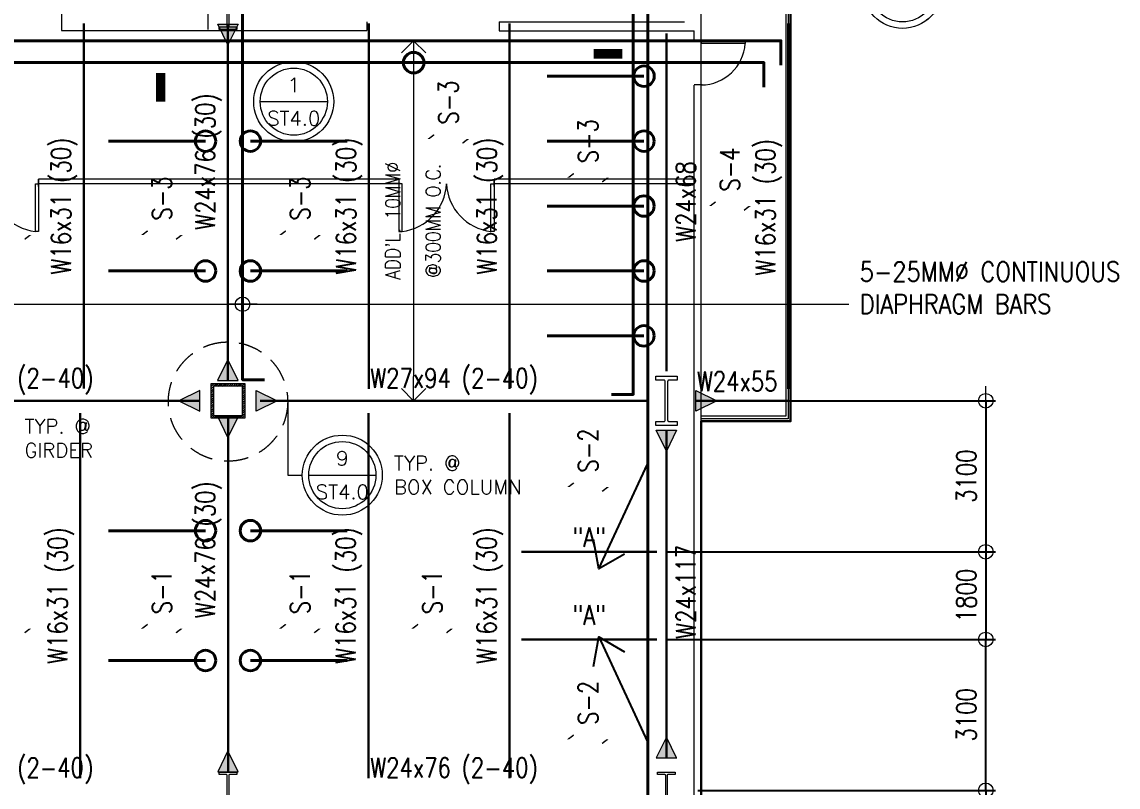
# Model space of a CAD drawing. Header units: millimetres. Extents: x 1731812 to 1926619, y -14989 to 120895.
# Drawn here: x 1788540 to 1811042, y 30584 to 46298 of the extents above; entities that cross this region are included whole.
import ezdxf
from ezdxf.enums import TextEntityAlignment as Align

# ---------------------------------------------------------------- set-up
doc = ezdxf.new("R2010")
doc.units = ezdxf.units.MM
doc.header["$MEASUREMENT"] = 0
doc.linetypes.add('DASHED', pattern=[0.75, 0.5, -0.25])
doc.layers.get('0').update_dxf_attribs({"lineweight": 0})
for name, color, linetype, lineweight in [('A_ARCHITECTURAL BACKGROUND', 251, 'Continuous', 5), ('HATCH', 8, 'Continuous', 5), ('S-ANNO-DIMS', 252, 'Continuous', 5), ('S-ANNO-MARK', 2, 'Continuous', 9), ('S-ANNO-NPLT', 7, 'Continuous', 9), ('S-Anno-Symb', 143, 'Continuous', 15), ('S-Anno-Text', 52, 'Continuous', 15), ('S-BEAM', 5, 'Continuous', 30), ('S-BEAM-IDEN', 2, 'Continuous', 9), ('S-BRACE', 2, 'Continuous', 9), ('S-BRACING', 1, 'Continuous', 18), ('S-COLS', 2, 'Continuous', 20), ('S-CONN', 1, 'Continuous', 9), ('S_COL', 2, 'Continuous', 20), ('S_DRB', 4, 'Continuous', 40), ('S_SLAB EDGE', 2, 'Continuous', 30), ('SPOT DET.', 1, 'Continuous', 20)]:
    doc.layers.add(name, color=color, linetype=linetype, lineweight=lineweight)
doc.styles.add('1', font='simplex.shx', dxfattribs={"width": 0.85, "height": 300})
doc.styles.add('ARIALNW', font='ARIALN.TTF')
doc.styles.add('ROMANSX', font='ROMANS.shx', dxfattribs={"height": 0.09375})
doc.styles.add('SIMPLEX', font='SIMPLEX.shx', dxfattribs={"width": 0.8, "height": 400})
doc.dimstyles.new('DIM 200', dxfattribs={"dimtxt": 0.36, "dimasz": 0.2, "dimexe": 0.1, "dimexo": 0, "dimgap": 0.08, "dimtad": 1, "dimlfac": 2, "dimrnd": 0.005, "dimzin": 1, "dimdsep": 46, "dimtxsty": 'ARIALNW', "dimcen": 0.09, "dimclrd": 6, "dimclre": 6, "dimclrt": 13, "dimadec": 0, "dimazin": 0, "dimtfac": 1, "dimtofl": 0, "dimtmove": 2, "dimatfit": 3, "dimfxl": 1, "dimtolj": 1, "dimtzin": 0, "dimarcsym": 0})
doc.dimstyles.new('DIM_100', dxfattribs={"dimtxt": 400, "dimasz": 2, "dimexe": 100, "dimexo": 250, "dimgap": 250, "dimtad": 1, "dimdec": 0, "dimrnd": 1, "dimzin": 1, "dimdsep": 46, "dimtxsty": '1', "dimblk1": 'ESCADIM_ARW', "dimblk2": 'ESCADIM_ARW', "dimsah": 1, "dimcen": 50, "dimclrd": 256, "dimclre": 256, "dimclrt": 52, "dimazin": 0, "dimtfac": 1, "dimtdec": 0, "dimtofl": 0, "dimtmove": 0, "dimatfit": 3, "dimldrblk": 'ESCADIM_ARW', "dimfxl": 1, "dimtolj": 1, "dimtzin": 0, "dimarcsym": 0})
doc.dimstyles.new('DIM_200', dxfattribs={"dimtxt": 400, "dimasz": 2, "dimexe": 200, "dimexo": 200, "dimgap": 200, "dimtad": 1, "dimdec": 0, "dimrnd": 1, "dimzin": 1, "dimdsep": 46, "dimtxsty": 'SIMPLEX', "dimblk1": 'ESCADIM_ARW', "dimblk2": 'ESCADIM_ARW', "dimsah": 1, "dimcen": 50, "dimclrd": 251, "dimclre": 251, "dimclrt": 52, "dimazin": 0, "dimtfac": 1, "dimtdec": 0, "dimtofl": 0, "dimtmove": 0, "dimatfit": 3, "dimldrblk": 'ESCADIM_ARW', "dimfxl": 1, "dimtolj": 1, "dimtzin": 0, "dimarcsym": 0})
doc.dimstyles.new('ESCA', dxfattribs={"dimtxt": 300, "dimasz": 1, "dimexe": 100, "dimexo": 100, "dimgap": 100, "dimtad": 1, "dimdec": 0, "dimrnd": 1, "dimdsep": 46, "dimtxsty": '1', "dimblk1": 'ESCADIM_ARW', "dimblk2": 'ESCADIM_ARW', "dimsah": 1, "dimcen": 50, "dimclrd": 256, "dimclre": 256, "dimclrt": 52, "dimadec": 0, "dimazin": 0, "dimtfac": 1, "dimtdec": 0, "dimtofl": 0, "dimtmove": 0, "dimatfit": 3, "dimldrblk": 'ESCADIM_ARW', "dimfxl": 1, "dimtolj": 1, "dimtzin": 0, "dimarcsym": 0})

# ---------------------------------------------------------------- blocks, each defined once
blk = doc.blocks.new('7F PLAN')
at = {"layer": 'A_ARCHITECTURAL BACKGROUND', "ltscale": 10}
for p, q in [((44717, 10909, 0), (44717, 56000, 0)), ((34586, 54388, 0), (34586, 47622, 0)), ((37852, 47782, 0), (37852, 47606, 0)), ((40569, 47780, 0), (44371, 47780, 0)), ((40569, 47780, 0), (40569, 47599, 0)), ((40569, 47599, 0), (44567, 47599, 0)), ((44567, 47387, 0), (44567, 47599, 0)), ((44786, 47387, 0), (44567, 47387, 0)), ((44698, 47387, 0), (45600, 47387, 0)), ((44698, 47387, 0), (45600, 47387, 0)), ((44717, 47387, 0), (45619, 47387, 0)), ((44717, 47387, 0), (45619, 47387, 0)), ((45619, 47337, 0), (44717, 47337, 0)), ((45619, 47337, 0), (44717, 47337, 0)), ((45619, 47387, 0), (45619, 47337, 0)), ((45619, 47387, 0), (45619, 47337, 0)), ((44736, 46486, 0), (44567, 46486, 0)), ((44567, 11059, 0), (44567, 46483, 0)), ((31046, 43476, 0), (31046, 44453, 0)), ((31046, 44453, 0), (31111, 44453, 0)), ((38510, 44553, 0), (31111, 44553, 0)), ((38510, 44553, 0), (31111, 44553, 0)), ((31111, 44403, 0), (31111, 44553, 0)), ((31111, 44553, 0), (31111, 44403, 0)), ((38510, 44453, 0), (31111, 44453, 0)), ((38510, 44453, 0), (31111, 44453, 0)), ((31111, 44453, 0), (31111, 43476, 0)), ((38510, 44553, 0), (38510, 44403, 0)), ((38510, 44453, 0), (38510, 43476, 0)), ((38575, 44453, 0), (38510, 44453, 0)), ((38575, 43476, 0), (38575, 44453, 0)), ((40398, 43476, 0), (40398, 44453, 0)), ((40398, 44453, 0), (40464, 44453, 0)), ((44567, 44553, 0), (40464, 44553, 0)), ((40464, 44403, 0), (40464, 44553, 0)), ((40464, 44553, 0), (40464, 44403, 0)), ((44567, 44453, 0), (40464, 44453, 0)), ((40464, 44453, 0), (40464, 43476, 0)), ((31111, 43476, 0), (31046, 43476, 0)), ((38510, 43476, 0), (38575, 43476, 0)), ((40464, 43476, 0), (40398, 43476, 0))]:
    blk.add_line(p, q, dxfattribs=at)
at = {"layer": 'A_ARCHITECTURAL BACKGROUND', "ltscale": 0.5}
for p, q in [((31583, 49457, 0), (31583, 47606, 0)), ((31583, 47606, 0), (37852, 47606, 0))]:
    blk.add_line(p, q, dxfattribs=at)
at = {"layer": 'A_ARCHITECTURAL BACKGROUND', "linetype": 'ByBlock', "ltscale": 0.5}
for p, q in [((44717, 47391, 0), (44717, 47340, 0)), ((44717, 47387, 0), (44717, 47337, 0))]:
    blk.add_line(p, q, dxfattribs=at)
at = {"layer": 'A_ARCHITECTURAL BACKGROUND', "ltscale": 0.5, "elevation": 0}
for points in [[(44717, 56000), (46500, 56000), (46500, 39633), (44717, 39633)], [(44717, 55950), (46450, 55950), (46450, 39683), (44717, 39683)]]:
    blk.add_lwpolyline(points, dxfattribs=at)
at = {"layer": 'A_ARCHITECTURAL BACKGROUND', "linetype": 'ByBlock', "lineweight": 13, "ltscale": 0.5}
for centre, radius, start, end in [((44706, 47401, 0), 915, 270.6932, 356.0337), ((31168, 44505, 0), 1036, 182.8572, 263.1929), ((38452, 44505, 0), 1036, 276.8071, 357.1428), ((40521, 44505, 0), 1036, 182.8572, 263.1929)]:
    blk.add_arc(centre, radius, start, end, dxfattribs=at)
at = {"layer": 'S_SLAB EDGE', "ltscale": 0.05, "elevation": 0}
blk.add_lwpolyline([(10917, 56738), (26529, 56738), (26529, 56586), (44567, 56586), (44567, 56048), (46550, 56048), (46550, 39581), (44717, 39581), (44717, 10910), (43214, 10910), (43214, 8848), (41180, 8848), (41180, 7377), (35698, 7377), (35698, 6014), (27423, 6014), (26051, 7359), (24672, 6014), (16409, 6014)], dxfattribs=at)
blk = doc.blocks.new('7F COLUMN LAYOUT')
at = {"layer": 'HATCH', "ltscale": 0.05}
h = blk.add_hatch(dxfattribs=at)
h.set_pattern_fill('ANSI31', color=256, scale=250, style=0)
h.set_pattern_definition([(45, (-1758955.236, 17481.52), (-22.0970869, 22.0970869), [])])
h.paths.add_polyline_path([(34700, 39698), (35300, 39698), (35300, 40298), (34700, 40298)], flags=16)
h.paths.add_polyline_path([(34650, 39648), (35350, 39648), (35350, 40348), (34650, 40348)])
at = {"layer": 'S-COLS', "ltscale": 0.5, "elevation": 0}
for points in [[(34650, 39648), (35350, 39648), (35350, 40348), (34650, 40348)], [(34700, 39698), (35300, 39698), (35300, 40298), (34700, 40298)]]:
    blk.add_lwpolyline(points, close=True, dxfattribs=at)
at = {"layer": 'S_COL', "ltscale": 0.05, "elevation": 0}
for points in [[(35000, 48376), (35183, 48376), (35183, 48323), (35033, 48323, 0.414214), (35015, 48305), (35015, 47695, 0.414214), (35033, 47677), (35183, 47677), (35183, 47624), (34817, 47624), (34817, 47677), (34967, 47677, 0.414214), (34985, 47695), (34985, 48305, 0.414214), (34967, 48323), (34817, 48323), (34817, 48376), (35000, 48376)], [(35000, 31624), (34817, 31624), (34817, 31677), (34967, 31677, 0.414214), (34985, 31695), (34985, 32305, 0.414214), (34967, 32323), (34817, 32323), (34817, 32376), (35183, 32376), (35183, 32323), (35033, 32323, 0.414214), (35015, 32305), (35015, 31695, 0.414214), (35033, 31677), (35183, 31677), (35183, 31624), (35000, 31624)], [(44000, 31628), (43818, 31628), (43818, 31677), (43969, 31677, 0.414214), (43987, 31695), (43987, 32305, 0.414214), (43969, 32323), (43818, 32323), (43818, 32372), (44182, 32372), (44182, 32323), (44031, 32323, 0.414214), (44013, 32305), (44013, 31695, 0.414214), (44031, 31677), (44182, 31677), (44182, 31628), (44000, 31628)]]:
    blk.add_lwpolyline(points, format="xyb", dxfattribs=at)
at = {"layer": 'S_COL', "ltscale": 0.05}
blk.add_lwpolyline([(44001, 39494), (43780, 39494), (43780, 39576), (43949, 39576, 0.414214), (43978, 39605), (43978, 40395, 0.414214), (43949, 40424), (43780, 40424), (43780, 40506), (44222, 40506), (44222, 40424), (44053, 40424, 0.414214), (44024, 40395), (44024, 39605, 0.414214), (44053, 39576), (44222, 39576), (44222, 39494), (44001, 39494)], format="xyb", dxfattribs=at)
blk = doc.blocks.new('ESCADIM_ARW')
at = {"color": 7}
blk.add_line((-150, 0), (150, 0), dxfattribs=at)
blk.add_circle((0, 0), 75, dxfattribs=at)
blk = doc.blocks.new('*D30')
at = {"color": 251, "lineweight": -2, "ltscale": 0.05, "transparency": 16777216}
for p, q in [((1802412, 30517), (1808526, 30517)), ((1808326, 30515), (1808326, 27419)), ((1801771, 27417), (1808526, 27417))]:
    blk.add_line(p, q, dxfattribs=at)
at = {"layer": 'Defpoints', "color": 0, "ltscale": 0.05, "transparency": 16777216}
for p in [(1802212, 30517, 0), (1801571, 27417, 0), (1808326, 27417)]:
    blk.add_point(p, dxfattribs=at)
at = {"color": 251, "lineweight": -2, "ltscale": 0.05, "transparency": 16777216, "xscale": 2, "yscale": 2, "zscale": 2}
for p, rotation in [((1808326, 30517), 90), ((1808326, 27417), 270)]:
    blk.add_blockref('ESCADIM_ARW', p, dxfattribs=dict(at, rotation=rotation))
at = {"color": 52, "ltscale": 0.05, "transparency": 16777216, "insert": (1807926, 28967), "char_height": 400, "attachment_point": 5, "rotation": 90, "style": 'SIMPLEX'}
blk.add_mtext('\\A1;3100', dxfattribs=at)
blk = doc.blocks.new('*D31')
at = {"color": 251, "lineweight": -2, "ltscale": 0.05, "transparency": 16777216}
for p, q in [((1801771, 33617), (1808526, 33617)), ((1808326, 30519), (1808326, 33615)), ((1802412, 30517), (1808526, 30517))]:
    blk.add_line(p, q, dxfattribs=at)
at = {"layer": 'Defpoints', "color": 0, "ltscale": 0.05, "transparency": 16777216}
for p in [(1801571, 33617, 0), (1808326, 33617), (1802212, 30517, 0)]:
    blk.add_point(p, dxfattribs=at)
at = {"color": 251, "lineweight": -2, "ltscale": 0.05, "transparency": 16777216, "xscale": 2, "yscale": 2, "zscale": 2}
for p, rotation in [((1808326, 33617), 90), ((1808326, 30517), 270)]:
    blk.add_blockref('ESCADIM_ARW', p, dxfattribs=dict(at, rotation=rotation))
at = {"color": 52, "ltscale": 0.05, "transparency": 16777216, "insert": (1807926, 32067), "char_height": 400, "attachment_point": 5, "rotation": 90, "style": 'SIMPLEX'}
blk.add_mtext('\\A1;3100', dxfattribs=at)
blk = doc.blocks.new('*D32')
at = {"color": 251, "lineweight": -2, "ltscale": 0.05, "transparency": 16777216}
for p, q in [((1801771, 35417), (1808526, 35417)), ((1808326, 35415), (1808326, 33619)), ((1801771, 33617), (1808526, 33617))]:
    blk.add_line(p, q, dxfattribs=at)
at = {"layer": 'Defpoints', "color": 0, "ltscale": 0.05, "transparency": 16777216}
for p in [(1801571, 35417, 0), (1801571, 33617, 0), (1808326, 33617)]:
    blk.add_point(p, dxfattribs=at)
at = {"color": 251, "lineweight": -2, "ltscale": 0.05, "transparency": 16777216, "xscale": 2, "yscale": 2, "zscale": 2}
for p, rotation in [((1808326, 35417), 90), ((1808326, 33617), 270)]:
    blk.add_blockref('ESCADIM_ARW', p, dxfattribs=dict(at, rotation=rotation))
at = {"color": 52, "ltscale": 0.05, "transparency": 16777216, "insert": (1807926, 34517), "char_height": 400, "attachment_point": 5, "rotation": 90, "style": 'SIMPLEX'}
blk.add_mtext('\\A1;1800', dxfattribs=at)
blk = doc.blocks.new('*D33')
at = {"color": 251, "lineweight": -2, "ltscale": 0.05, "transparency": 16777216}
for p, q in [((1802412, 38517), (1808526, 38517)), ((1808326, 38515), (1808326, 35419)), ((1801771, 35417), (1808526, 35417))]:
    blk.add_line(p, q, dxfattribs=at)
at = {"layer": 'Defpoints', "color": 0, "ltscale": 0.05, "transparency": 16777216}
for p in [(1802212, 38517, 0), (1801571, 35417, 0), (1808326, 35417)]:
    blk.add_point(p, dxfattribs=at)
at = {"color": 251, "lineweight": -2, "ltscale": 0.05, "transparency": 16777216, "xscale": 2, "yscale": 2, "zscale": 2}
for p, rotation in [((1808326, 38517), 90), ((1808326, 35417), 270)]:
    blk.add_blockref('ESCADIM_ARW', p, dxfattribs=dict(at, rotation=rotation))
at = {"color": 52, "ltscale": 0.05, "transparency": 16777216, "insert": (1807926, 36967), "char_height": 400, "attachment_point": 5, "rotation": 90, "style": 'SIMPLEX'}
blk.add_mtext('\\A1;3100', dxfattribs=at)
blk = doc.blocks.new('Bubble')
at = {"layer": 'S-ANNO-NPLT'}
blk.add_circle((0, 0), 0.2608, dxfattribs=at)
at = {"layer": 'S-Anno-Symb', "color": 0}
blk.add_line((-0.2188, 0), (0.2188, 0), dxfattribs=at)
blk.add_circle((0, 0), 0.2188, dxfattribs=at)
at = {"layer": 'S-Anno-Symb', "style": 'ROMANSX'}
for tag, p in [('1', (0, 0.1094)), ('S1', (0, -0.1094))]:
    blk.add_attdef(tag, text='', height=0.0937, dxfattribs=at).set_placement(p, align=Align.MIDDLE_CENTER)
at = {"layer": 'S-Anno-Symb', "style": 'ROMANSX', "width": 1.018385, "flags": 8}
blk.add_attdef('LONG', text='', height=0.0937, dxfattribs=at).set_placement((-0.1796, -0.1249), (0.1796, -0.1249), align=Align.FIT)
blk = doc.blocks.new('_Open90')
at = {"color": 0, "linetype": 'ByBlock', "lineweight": -2}
for p, q in [((-0.5, 0.5), (0, 0)), ((0, 0), (-1, 0)), ((0, 0), (-0.5, -0.5))]:
    blk.add_line(p, q, dxfattribs=at)
blk = doc.blocks.new('*D38')
at = {"lineweight": -2, "ltscale": 0.5, "transparency": 16777216}
blk.add_line((38812, 46895), (38812, 40501), dxfattribs=at)
at = {"layer": 'Defpoints', "color": 0, "ltscale": 0.5, "transparency": 16777216}
for p in [(38812, 47395, 0), (38812, 40001, 0), (38812, 40001)]:
    blk.add_point(p, dxfattribs=at)
at = {"lineweight": -2, "ltscale": 0.5, "transparency": 16777216, "xscale": 500, "yscale": 500, "zscale": 500}
for p, rotation in [((38812, 47395), 90), ((38812, 40001), 270)]:
    blk.add_blockref('_Open90', p, dxfattribs=dict(at, rotation=rotation))
at = {"color": 52, "ltscale": 0.5, "transparency": 16777216, "char_height": 300, "attachment_point": 5, "rotation": 90, "style": '1'}
for s, insert in [("\\A1;ADD'L. 10MM%%C", (38383, 43698)), ('\\A1;@300MM O.C. ', (39212, 43698))]:
    blk.add_mtext(s, dxfattribs=dict(at, insert=insert))
blk = doc.blocks.new("ADD' L BARS")
at = {"layer": 'S_DRB'}
for p, q in [((41550, 46666.4, 0), (43539.6, 46666.4, 0)), ((41549.9, 45333.2, 0), (43539.5, 45333.2, 0)), ((41549.7, 43999.9, 0), (43539.3, 43999.9, 0)), ((41549.6, 42666.6, 0), (43539.2, 42666.6, 0)), ((41549.4, 41333.3, 0), (43539, 41333.3, 0))]:
    blk.add_line(p, q, dxfattribs=at)
at = {"layer": 'S_DRB', "color": 4, "elevation": 0}
for points in [[(35750, 40432.8), (35300, 40432.8), (35300, 55606.9), (35750, 55606.9)], [(42870.3, 40132.8), (43320.3, 40132.8), (43319, 55306.9), (42869, 55306.9)], [(46351.2, 46894.5), (46351.2, 47394.5), (6014.4, 47394.5), (6014.4, 46894.5)], [(46001.2, 46444.5), (46001.2, 46944.5), (17250, 46944.5), (17250, 46444.5)]]:
    blk.add_lwpolyline(points, dxfattribs=at)
at = {"layer": 'S_DRB'}
for centre in [(38811.8, 46944.5, 0), (43539.6, 46666.4, 0), (43539.5, 45333.2, 0), (43539.3, 43999.9, 0), (43539.2, 42666.6, 0), (43539, 41333.3, 0)]:
    blk.add_circle(centre, 210.4, dxfattribs=at)
at = {"layer": 'S-BEAM-IDEN', "insert": (47968.2, 42852.8, 0), "char_height": 400, "attachment_point": 1, "style": '1'}
blk.add_mtext_dynamic_manual_height_columns('5-25MM∅ CONTINUOUS \\PDIAPHRAGM BARS', width=8791.578, gutter_width=1, heights=[0], dxfattribs=at)
at = {"ltscale": 0.5}
dim = blk.add_linear_dim(base=(38811.8, 40001.4, 0), p1=(38811.8, 47394.5, 0), p2=(38811.8, 40001.4, 0), angle=270, text="ADD'L. 10MM%%C\\X@300MM O.C. ", dimstyle='DIM_100', override={"dimasz": 500, "dimexo": 100, "dimblk1": 'Open90', "dimblk2": 'Open90', "dimse1": 1, "dimse2": 1}, dxfattribs=at)
dim.commit()
dim.dimension.update_dxf_attribs({"geometry": '*D38', "text_midpoint": (38811.8, 43697.9, 0)})
at = {"layer": 'S-ANNO-DIMS', "color": 4}
for points in [[(25267.1, 41983, 0), (47743.9, 41983, 0)], [(35300, 41983, 0), (47743.9, 41983, 0)]]:
    blk.add_leader(points, dimstyle='ESCA', override={"dimasz": 2, "dimtad": 0, "dimfxl": 0.0625}, dxfattribs=at)

msp = doc.modelspace()

# ---------------------------------------------------------------- hatches: boundary and pattern name
at = {"layer": 'S-CONN'}
for points in [[(1792559.01724, 46253.96685), (1792769.38426, 45824.95054), (1792979.75127, 46253.96685)], [(1792557.92732, 38932.90558), (1792768.29434, 39361.92189), (1792978.66136, 38932.90558)], [(1792190.18408, 38304.88044), (1791761.16777, 38515.24746), (1792190.18408, 38725.61448)], [(1793350.30408, 38304.88044), (1793779.32039, 38515.24746), (1793350.30408, 38725.61448)], [(1802375.89249, 38304.92269), (1802804.90881, 38515.28971), (1802375.89249, 38725.65673)], [(1792560.10715, 38195.63545), (1792770.47417, 37766.61913), (1792980.84119, 38195.63545)], [(1801559.02622, 37911.46161), (1801769.39323, 37482.4453), (1801979.76025, 37911.46161)], [(1801559.55747, 31183.25916), (1801769.92449, 31612.27547), (1801980.29151, 31183.25916)], [(1792560.10715, 30897.59545), (1792770.47417, 31326.61176), (1792980.84119, 30897.59545)]]:
    msp.add_hatch(color=256, dxfattribs=at).paths.add_polyline_path(points)

# ---------------------------------------------------------------- linework, layer by layer
at = {"layer": 'S-ANNO-MARK'}
for points, elevation in [([(1797001.17861, 43981.20482, 29.99952, 29.99952, 0), (1796888.13428, 43894.20368, 0, 0, 0), (1797697.71183, 43894.20368, 29.99952, 29.99952, 0), (1797584.6675, 43807.20255, 0, 0, 0)], 0), ([(1802779.51907, 42602.33814, 29.99952, 29.99952, 0), (1802666.47474, 42515.33701, 0, 0, 0), (1803476.0523, 42515.33701, 29.99952, 29.99952, 0), (1803363.00797, 42428.33587, 0, 0, 0)], 0), ([(1788012.99206, 42007.57976, 29.99952, 29.99952, 0), (1787899.94773, 41920.57863, 0, 0, 0), (1788709.52528, 41920.57863, 29.99952, 29.99952, 0), (1788596.48096, 41833.5775, 0, 0, 0)], -0.00001), ([(1791120.79061, 42007.37619, 29.99952, 29.99952, 0), (1791007.74628, 41920.37506, 0, 0, 0), (1791817.32383, 41920.37506, 29.99952, 29.99952, 0), (1791704.27951, 41833.37393, 0, 0, 0)], 0.00001), ([(1793957.08108, 42007.37619, 29.99952, 29.99952, 0), (1793844.03675, 41920.37506, 0, 0, 0), (1794653.6143, 41920.37506, 29.99952, 29.99952, 0), (1794540.56997, 41833.37393, 0, 0, 0)], 0.00002), ([(1799867.77748, 36830.64629, 29.99952, 29.99952, 0), (1799754.73316, 36743.64515, 0, 0, 0), (1800564.31071, 36743.64515, 29.99952, 29.99952, 0), (1800451.26638, 36656.64402, 0, 0, 0)], -0.00001), ([(1788012.99206, 33927.02253, 29.99952, 29.99952, 0), (1787899.94773, 33840.02139, 0, 0, 0), (1788709.52528, 33840.02139, 29.99952, 29.99952, 0), (1788596.48096, 33753.02026, 0, 0, 0)], -0.00001), ([(1791120.79061, 33926.81896, 29.99952, 29.99952, 0), (1791007.74628, 33839.81782, 0, 0, 0), (1791817.32383, 33839.81782, 29.99952, 29.99952, 0), (1791704.27951, 33752.81669, 0, 0, 0)], 0.00001), ([(1793957.08108, 33926.81896, 29.99952, 29.99952, 0), (1793844.03675, 33839.81782, 0, 0, 0), (1794653.6143, 33839.81782, 29.99952, 29.99952, 0), (1794540.56997, 33752.81669, 0, 0, 0)], 0.00002), ([(1796671.85995, 33926.81896, 29.99952, 29.99952, 0), (1796558.81562, 33839.81782, 0, 0, 0), (1797368.39318, 33839.81782, 29.99952, 29.99952, 0), (1797255.34885, 33752.81669, 0, 0, 0)], 0), ([(1799867.44067, 31653.81256, 29.99952, 29.99952, 0), (1799754.39635, 31566.81143, 0, 0, 0), (1800563.9739, 31566.81143, 29.99952, 29.99952, 0), (1800450.92957, 31479.81029, 0, 0, 0)], -0.00001)]:
    msp.add_lwpolyline(points, format="xyseb", dxfattribs=dict(at, elevation=elevation))
at = {"layer": 'S-ANNO-NPLT'}
for centre in [(1806617.69932, 46986.97535, 0), (1794120.99028, 44660.31238, 0), (1795117.23184, 36990.04955, 0)]:
    msp.add_circle(centre, 821.36597, dxfattribs=at)
at = {"layer": 'S-Anno-Symb', "linetype": 'ByBlock', "elevation": 0}
for points in [[(1800279.31747, 46986.97535, 0, 0, 0), (1800279.31747, 45641.99933, 196.07256, 196.07256, 0), (1800867.53515, 45641.99933, 0, 0, 0)], [(1793299.6243, 44660.31238, 0, 0, 0), (1791388.76934, 44660.31238, 196.07256, 196.07256, 0), (1791388.76934, 45248.53006, 0, 0, 0)]]:
    msp.add_lwpolyline(points, format="xyseb", dxfattribs=at)
at = {"layer": 'S-BEAM'}
for p, q in [((1789807.88036, 46265.52737, 0), (1789807.88036, 38766.16205, 0)), ((1792769.92449, 46253.96685, 0.00001), (1792769.92449, 38931.01779, 0.00001)), ((1795661.06019, 46265.52737, 0), (1795661.06019, 38765.34776, 0)), ((1798552.19589, 46265.52737, 0), (1798552.19589, 38764.94555, 0)), ((1804269.92449, 46267.01282, 0.00001), (1804269.92449, 38766.06059, 0.00001)), ((1801769.92449, 39123.39761, 0.00001), (1801769.92449, 46061.14245, 0.00001)), ((1792197.19681, 38515.82965, 0), (1784375.89249, 38516.91773, 0)), ((1793429.88092, 38515.82965, 0), (1801388.94449, 38516.97455, -0.00001)), ((1802375.89249, 38515.85417, 0.00001), (1804269.92449, 38516.06059, 0)), ((1789738.43165, 38266.1717, 0), (1789738.43165, 30766.82687, 0)), ((1795652.58241, 38265.34893, 0), (1795652.58241, 30766.0041, 0)), ((1798546.04285, 38264.9464, -0.00001), (1798546.04285, 30765.60157, -0.00001)), ((1792771.01441, 30897.59545, 0.00001), (1792771.01441, 38195.63545, 0.00001)), ((1801771.01441, 31183.25916, 0.00002), (1801769.93347, 37911.46161, 0.00001)), ((1798796.04285, 35414.75143, 0), (1801570.6854, 35414.75143, 0.00001)), ((1798796.04285, 33614.75143, 0), (1801570.6854, 33614.75143, 0.00001))]:
    msp.add_line(p, q, dxfattribs=at)
at = {"layer": 'S-BRACING', "ltscale": 1000, "elevation": 0}
msp.add_lwpolyline([(1793995.86587, 38501.15763), (1793995.86587, 36990.04955), (1794295.86587, 36990.04955)], dxfattribs=at)
at = {"layer": 'S-COLS', "elevation": 0.00001}
msp.add_lwpolyline([(1799869.31574, 43185.48816, 29.99952, 29.99952, 0), (1799756.27142, 43098.48702, 0, 0, 0), (1800565.84897, 43098.48702, 29.99952, 29.99952, 0), (1800452.80464, 43011.48589, 0, 0, 0)], format="xyseb", dxfattribs=at)
at = {"layer": 'S-CONN', "color": 1}
for points, elevation in [([(1792979.75127, 46253.96685), (1792769.38426, 45824.95054), (1792559.01724, 46253.96685), (1792980.83175, 46253.96685)], 0.00001), ([(1792978.66136, 38932.90558), (1792768.29434, 39361.92189), (1792557.92732, 38932.90558), (1792979.74183, 38932.90558)], 0.00001), ([(1792190.18408, 38725.61448), (1791761.16777, 38515.24746), (1792190.18408, 38304.88044), (1792190.18408, 38726.69496)], -0.00001), ([(1793350.30408, 38725.61448), (1793779.32039, 38515.24746), (1793350.30408, 38304.88044), (1793350.30408, 38726.69496)], -0.00001), ([(1802375.89249, 38725.65673), (1802804.90881, 38515.28971), (1802375.89249, 38304.92269), (1802375.89249, 38726.73721)], 0.00001), ([(1792980.84119, 38195.63545), (1792770.47417, 37766.61913), (1792560.10715, 38195.63545), (1792981.92167, 38195.63545)], 0.00001), ([(1801979.76025, 37911.46161), (1801769.39323, 37482.4453), (1801559.02622, 37911.46161), (1801980.84073, 37911.46161)], 0.00001), ([(1801980.29151, 31183.25916), (1801769.92449, 31612.27547), (1801559.55747, 31183.25916), (1801981.37199, 31183.25916)], 0.00002), ([(1792980.84119, 30897.59545), (1792770.47417, 31326.61176), (1792560.10715, 30897.59545), (1792981.92167, 30897.59545)], 0.00001)]:
    msp.add_lwpolyline(points, dxfattribs=dict(at, elevation=elevation))
at = {"layer": 'S_DRB'}
for p, q in [((1790319.92449, 43849.94878, 0), (1792309.55748, 43849.94878, 0)), ((1795219.92449, 43849.94878, 0), (1793230.29151, 43849.94878, 0)), ((1790319.92449, 41183.28211, 0), (1792309.55748, 41183.28211, 0)), ((1795219.92449, 41183.28211, 0), (1793230.29151, 41183.28211, 0)), ((1790319.92449, 35849.94878, 0.00001), (1792309.55748, 35849.94878, 0.00001)), ((1795219.92449, 35849.94878, 0.00001), (1793230.29151, 35849.94878, 0.00001)), ((1790319.92449, 33183.28211, 0.00001), (1792309.55748, 33183.28211, 0.00001)), ((1795219.92449, 33183.28211, 0.00001), (1793230.29151, 33183.28211, 0.00001))]:
    msp.add_line(p, q, dxfattribs=at)
at = {"layer": 'S_DRB', "color": 4}
for points, elevation in [([(1800938.94449, 10510.2581), (1801388.94449, 10510.2581), (1801388.94449, 54123.51941), (1800938.94449, 54123.51941)], 0), ([(1804121.16841, 45411.12393), (1804121.16841, 45911.12393), (1763784.35987, 45911.12393), (1763784.35987, 45411.12393)], -0.00001)]:
    msp.add_lwpolyline(points, dxfattribs=dict(at, elevation=elevation))
at = {"layer": 'S_DRB'}
for centre in [(1792309.55748, 43849.94878, 0), (1793230.29151, 43849.94878, 0), (1792309.55748, 41183.28211, 0), (1793230.29151, 41183.28211, 0), (1792309.55748, 35849.94878, 0.00001), (1793230.29151, 35849.94878, 0.00001), (1792309.55748, 33183.28211, 0.00001), (1793230.29151, 33183.28211, 0.00001)]:
    msp.add_circle(centre, 210.36702, dxfattribs=at)
at = {"layer": 'SPOT DET.', "linetype": 'DASHED', "ltscale": 1000}
msp.add_circle((1792771.33735, 38501.15763, 0), 1224.52852, dxfattribs=at)

# ---------------------------------------------------------------- block references
at = {"layer": 'A_ARCHITECTURAL BACKGROUND'}
msp.add_blockref('7F PLAN', (1757769.92449, -1483.14886, 0), dxfattribs=at)
at = {"layer": 'S-Anno-Symb', "xscale": 3149.760000000242, "yscale": 3149.760000000242, "zscale": 3149.760000000242}
for p, values in [((1806617.69932, 46986.97535, 0), {'1': '20', 'S1': 'ST4.0'}), ((1794120.99028, 44660.31238, 0), {'1': '1', 'S1': 'ST4.0'}), ((1795117.23184, 36990.04955, 0), {'1': '9', 'S1': 'ST4.0'})]:
    msp.add_blockref('Bubble', p, dxfattribs=at).add_auto_attribs(values)
at = {"layer": 'S-Anno-Text'}
msp.add_blockref('7F COLUMN LAYOUT', (1757769.92449, -1483.38456, 0), dxfattribs=at)
at = {"layer": 'S-BRACE'}
msp.add_blockref("ADD' L BARS", (1757769.92449, -1483.38456, 0), dxfattribs=at)

# ---------------------------------------------------------------- texts
at = {"layer": 'S-ANNO-DIMS', "color": 52, "char_height": 400, "attachment_point": 5, "rotation": 90, "style": 'SIMPLEX'}
for s, insert in [('\\A1;\\pxqc;S-3', (1797292.92306, 44644.20368, 0)), ('\\A1;{\\W0.8;W24x76 (30)}', (1792369.92449, 43432.34873, 0)), ('\\A1;\\pxqc;{\\W0.8;S-3}', (1800161.06019, 43848.48702, 0.00001)), ('\\A1;{\\W0.8;W16x31 (30)}', (1789407.88036, 42517.28898, -0.00001)), ('\\A1;{\\W0.8;W16x31 (30)}', (1795261.06019, 42517.28898, 0)), ('\\A1;{\\W0.8;W16x31 (30)}', (1798152.19589, 42517.28898, -0.00001)), ('\\A1;\\pxqc;S-4', (1803071.26352, 43265.33701, 0)), ('\\A1;{\\W0.8;W16x31 (30)}', (1803870.64535, 42493.35333, 0)), ('\\A1;\\pxqc;S-3', (1791412.53506, 42670.37506, 0.00001)), ('\\A1;\\pxqc;S-3', (1794248.82553, 42670.37506, 0.00002)), ('\\A1;\\pxqc;S-2', (1800159.52193, 37493.64515, -0.00001)), ('\\A1;{\\W0.8;W24x76 (30)}', (1792369.92449, 35460.73245, 0.00001)), ('\\A1;{\\W0.8;W16x31 (30)}', (1789338.43165, 34518.16315, 0)), ('\\A1;{\\W0.8;W16x31 (30)}', (1795252.58241, 34518.16315, -0.00001)), ('\\A1;{\\W0.8;W16x31 (30)}', (1798146.04285, 34518.16315, -0.00001)), ('\\A1;{\\W0.8;W24x117}', (1802169.7486, 34593.53941, 0)), ('\\A1;\\pxqc;{\\W0.8;S-1}', (1791412.53506, 34589.81782, 0.00001)), ('\\A1;\\pxqc;{\\W0.8;S-1}', (1794248.82553, 34589.81782, 0.00002)), ('\\A1;\\pxqc;{\\W0.8;S-1}', (1796963.6044, 34589.81782, 0)), ('\\A1;\\pxqc;S-2', (1800159.18512, 32316.81143, -0.00001))]:
    msp.add_mtext(s, dxfattribs=dict(at, insert=insert))
at = {"layer": 'S-ANNO-DIMS', "color": 52, "char_height": 400, "attachment_point": 5, "style": 'SIMPLEX'}
for s, insert in [('\\A1;{\\W0.8;W27x94 (2-40)}', (1788286.54465, 38916.37369, -0.00001)), ('\\A1;{\\W0.8;W27x94 (2-40)}', (1797409.41271, 38916.40209, -0.00001)), ('\\A1;{\\W0.8;W24x55}', (1803224.15403, 38915.95433, 0.00001)), ('\\A1;{\\W0.8;"A"}', (1800183.36413, 35718.24377, -0.00001)), ('\\A1;{\\W0.8;"A"}', (1800183.36413, 34118.24377, -0.00001)), ('\\A1;{\\W0.8;W24x76 (2-40)}', (1788285.43095, 30917.19, -0.00001)), ('\\A1;{\\W0.8;W24x76 (2-40)}', (1797408.299, 30917.21841, -0.00002))]:
    msp.add_mtext(s, dxfattribs=dict(at, insert=insert))
at = {"layer": 'S-Anno-Symb', "char_height": 295.29, "width": 6780.3427625, "attachment_point": 4, "style": 'ROMANSX'}
for s, insert in [('TYP. @ \\PGIRDER', (1788594.08279, 37746.96957, 0)), ('TYP. @\\PBOX COLUMN', (1796178.37781, 36990.04955, 0))]:
    msp.add_mtext(s, dxfattribs=dict(at, insert=insert))
at = {"layer": 'S-COLS', "color": 52, "insert": (1802169.20364, 42610.30663, -0.00001), "char_height": 400, "attachment_point": 5, "rotation": 90, "style": 'SIMPLEX'}
msp.add_mtext('\\A1;{\\W0.8;W24x68}', dxfattribs=at)

# ---------------------------------------------------------------- dimensions: what is measured, and where the dimension line sits
at = {"ltscale": 0.05}
for base, p1, p2, angle, picture, middle in [((1808326.20273, 35416.61544, 0), (1802212.29591, 38516.61544, 0), (1801570.6854, 35416.61544, -0.00001), 270, '*D33', (1807926.20273, 36966.61544, 0)), ((1808326.20273, 33616.61544, 0), (1801570.6854, 35416.61544, -0.00001), (1801570.6854, 33616.61544, -0.00001), 270, '*D32', (1807926.20273, 34516.61544, 0)), ((1808326.20273, 33616.61544, 0), (1802212.29591, 30516.61544, 0), (1801570.6854, 33616.61544, -0.00001), 90, '*D31', (1807926.20273, 32066.61544, 0)), ((1808326.20273, 27416.61544, 0), (1802212.29591, 30516.61544, 0), (1801570.6854, 27416.61544, -0.00001), 270, '*D30', (1807926.20273, 28966.61544, 0))]:
    dim = msp.add_linear_dim(base=base, p1=p1, p2=p2, angle=angle, dimstyle='DIM_200', dxfattribs=at)
    dim.commit()
    dim.dimension.update_dxf_attribs({"geometry": picture, "text_midpoint": middle})

# ---------------------------------------------------------------- leaders
at = {"layer": 'S-BRACE', "ltscale": 0.5}
for points in [[(1800380.81241, 35063.09113, -0.00001), (1801382.90833, 37214.29816, -0.00001)], [(1800380.81241, 33666.37444, -0.00001), (1801382.90833, 31515.16741, -0.00001)]]:
    msp.add_leader(points, dimstyle='DIM 200', override={"dimasz": 500, "dimtad": 0, "dimclrd": 2, "dimldrblk": 'Open90', "dimfxl": 0.18}, dxfattribs=at)

doc.saveas('drawing.dxf')
